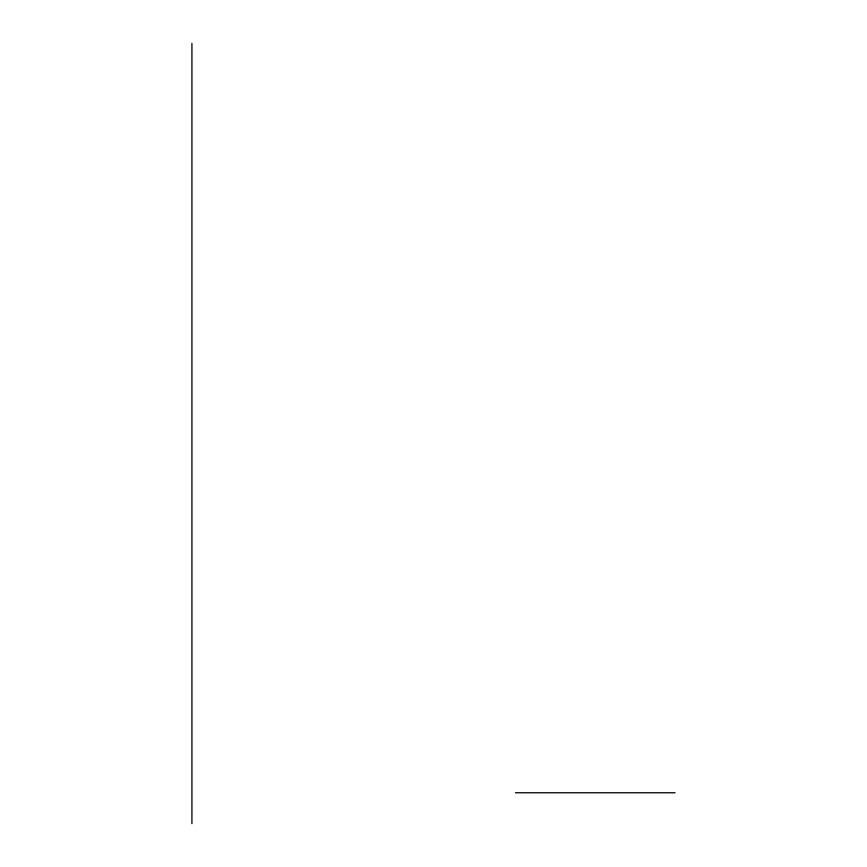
<?xml version="1.0" encoding="UTF-8"?>
<svg xmlns="http://www.w3.org/2000/svg" width="867" height="867" viewBox="0 0 867 867"><rect width="100%" height="100%" fill="white"/><g stroke="black" fill="none" stroke-linecap="round" stroke-linejoin="round"><path stroke-width="1.3" d="M515.453 792.763L675.057 792.763M191.921 43.372L191.921 823.628"/></g></svg>
